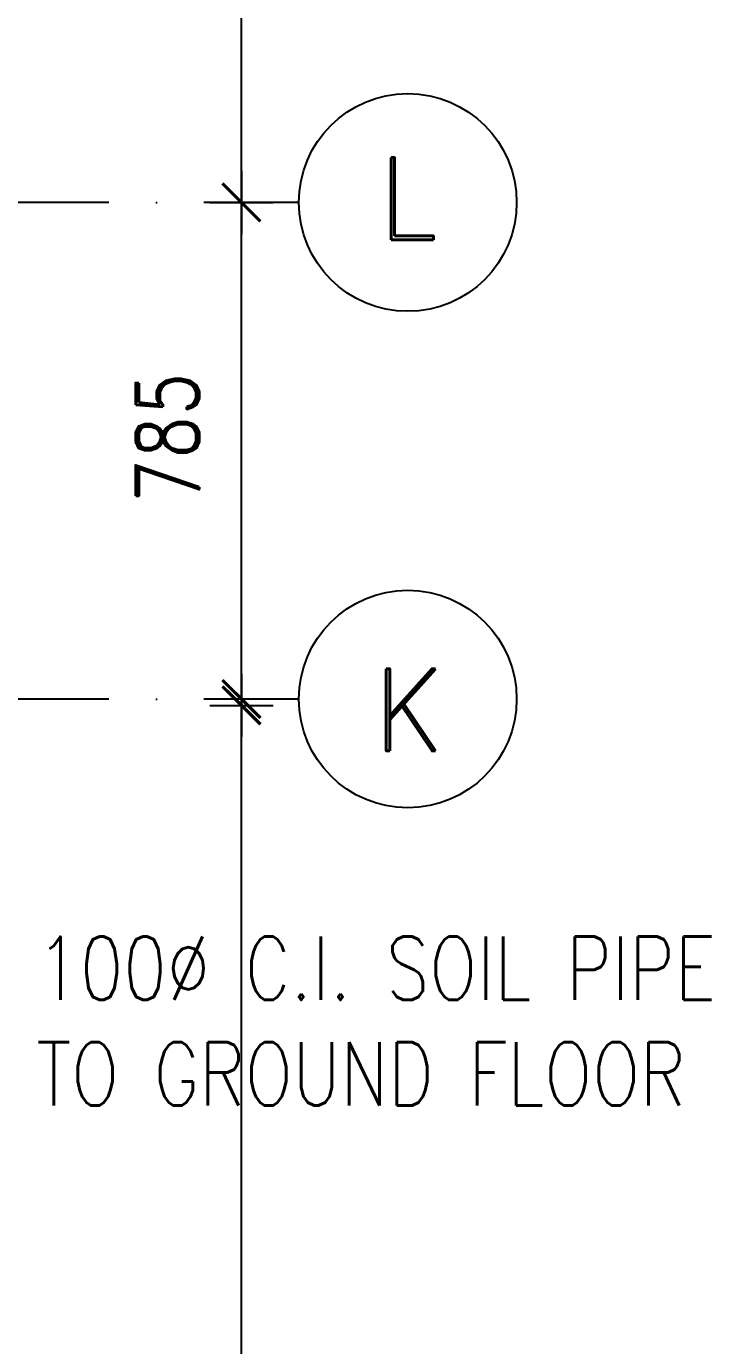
# Model space of a CAD drawing. Extents: x -437689 to -407696, y -55787 to -37037.
# Drawn here: x -432938 to -432397, y -51034 to -49991 of the extents above; entities that cross this region are included whole.
import ezdxf

# ---------------------------------------------------------------- set-up
doc = ezdxf.new("R2010")
doc.units = 0
doc.header["$LTSCALE"] = 150
doc.header["$MEASUREMENT"] = 0
doc.linetypes.add('DASHDOT', pattern=[1, 0.5, -0.25, 0, -0.25])
for name, color, linetype in [('2MM', 1, 'CONTINUOUS'), ('DIM', 6, 'CONTINUOUS'), ('GRID', 252, 'DASHDOT'), ('TEXT', 7, 'CONTINUOUS')]:
    doc.layers.add(name, color=color, linetype=linetype)
doc.styles.add('RD', font='ROMAND.shx', dxfattribs={"width": 0.8})
doc.styles.add('ROMAND', font='ROMAND', dxfattribs={"height": 300})
doc.styles.add('T', font='romans.shx', dxfattribs={"height": 450})

msp = doc.modelspace()

# ---------------------------------------------------------------- linework, layer by layer
at = {"layer": '2MM'}
for p, q in [((-432768.3, -50155.3), (-432768.3, -50105.3)), ((-432768.3, -50105.3), (-432768.3, -50155.3)), ((-432743.3, -50130.3), (-432793.3, -50130.3)), ((-432793.3, -50130.3), (-432743.3, -50130.3)), ((-432768.3, -50547.8), (-432768.3, -50497.8)), ((-432768.3, -50502.8), (-432768.3, -50552.8)), ((-432743.3, -50522.8), (-432793.3, -50522.8)), ((-432793.3, -50527.8), (-432743.3, -50527.8))]:
    msp.add_line(p, q, dxfattribs=at)
at = {"layer": 'DIM', "color": 1, "ltscale": 900}
for p, q in [((-432768.3, -50117.8), (-432768.3, -49427.8)), ((-432768.3, -50510.3), (-432768.3, -50142.8)), ((-432768.3, -52015.3), (-432768.3, -50540.3))]:
    msp.add_line(p, q, dxfattribs=at)
at = {"layer": 'DIM', "color": 7, "const_width": 2.5}
for points in [[(-432783.3, -50115.3), (-432753.3, -50145.3)], [(-432753.3, -50145.3), (-432783.3, -50115.3)], [(-432783.3, -50507.8), (-432753.3, -50537.8)], [(-432753.3, -50542.8), (-432783.3, -50512.8)]]:
    msp.add_lwpolyline(points, dxfattribs=at)
at = {"layer": 'GRID'}
for p, q in [((-432723, -50130.3), (-436475.3, -50130.3)), ((-432723, -50522.8), (-436475.3, -50522.8)), ((-432723, -50522.8), (-436475.3, -50522.8))]:
    msp.add_line(p, q, dxfattribs=at)
at = {"layer": 'TEXT', "linetype": 'CONTINUOUS'}
for centre in [(-432637, -50130.3), (-432637, -50522.8)]:
    msp.add_circle(centre, 86, dxfattribs=at)

# ---------------------------------------------------------------- texts
at = {"layer": 'DIM', "color": 7, "ltscale": 900, "style": 'RD', "width": 0.8}
msp.add_text('785', height=50, rotation=90, dxfattribs=at).set_placement((-432801.8, -50367.3))
at = {"layer": 'TEXT', "style": 'ROMAND'}
for s, p in [('L', (-432661.3, -50159.8)), ('K', (-432665.1, -50563.8))]:
    msp.add_text(s, height=65, dxfattribs=at).set_placement(p)
at = {"layer": 'TEXT', "style": 'T', "width": 0.8}
for s, p in [('100%%c C.I. SOIL PIPE', (-432930.2, -50760.6)), ('TO GROUND FLOOR', (-432930.2, -50844.1))]:
    msp.add_text(s, height=50, dxfattribs=at).set_placement(p)

doc.saveas('drawing.dxf')
